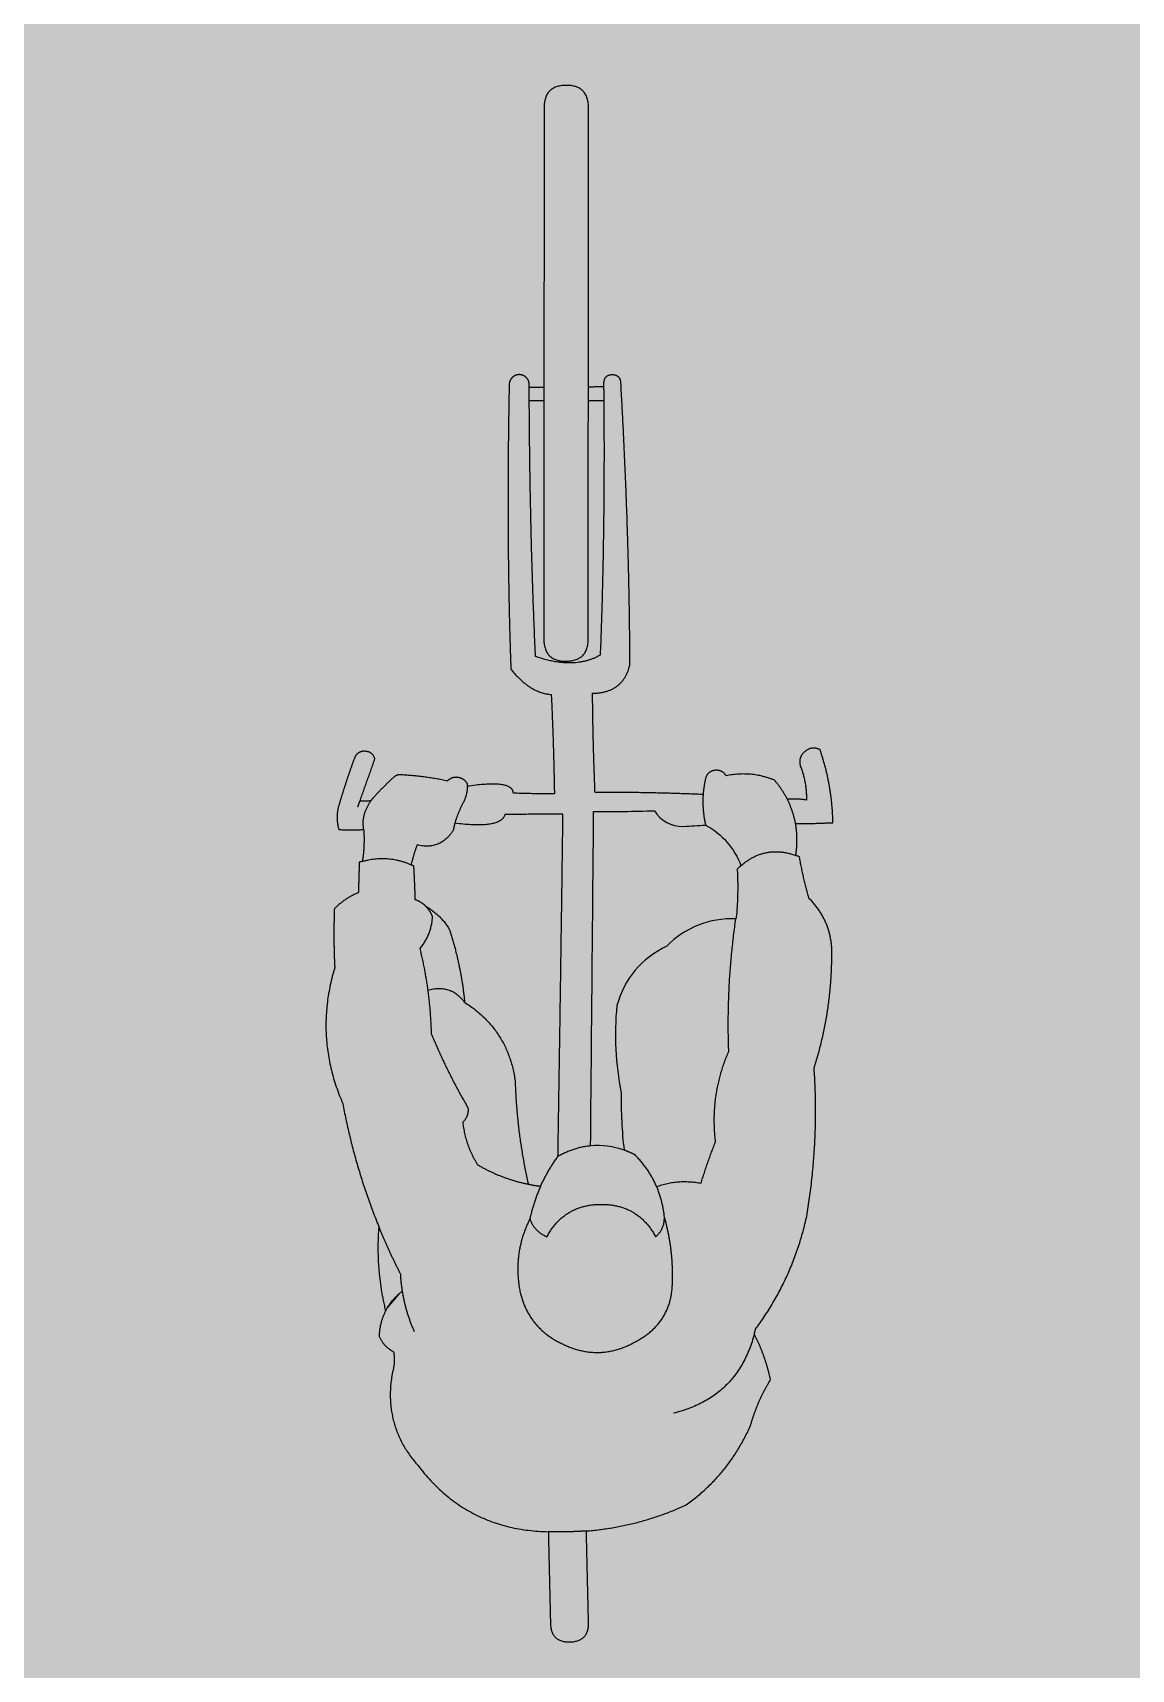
# Model space of a CAD drawing. Header units: metres. Extents: x -21.1 to 22.4, y -24.6 to 9.7.
# Drawn here: x 18.251 to 19.619, y -15.346 to -13.307 of the extents above; entities that cross this region are included whole.
import ezdxf

# ---------------------------------------------------------------- set-up
doc = ezdxf.new("R2010")
doc.units = ezdxf.units.M
doc.layers.add('Imported blocks', color=7, linetype='Continuous', true_color=0xc57dd9)
doc.layers.add('Style example', color=7, linetype='Continuous', true_color=0x469c80)

# ---------------------------------------------------------------- blocks, each defined once
blk = doc.blocks.new('Person on bicycle G')
at = {"layer": 'Imported blocks', "transparency": 33554483}
h = blk.add_hatch(color=256, dxfattribs=at)
edge = h.paths.add_edge_path(flags=0)
edge.add_spline(control_points=[(1.8056, 0.5155), (1.8536, 0.5501), (1.8774, 0.6042)], knot_values=[0, 0, 0, 1, 1, 1], degree=2, periodic=0)
edge.add_spline(control_points=[(1.8774, 0.6042), (1.8851, 0.6315), (1.8999, 0.6557)], knot_values=[0, 0, 0, 1, 1, 1], degree=2, periodic=0)
edge.add_spline(control_points=[(1.8999, 0.6557), (1.894, 0.6824), (1.8817, 0.7068)], knot_values=[0, 0, 0, 1, 1, 1], degree=2, periodic=0)
edge.add_spline(control_points=[(1.8817, 0.7068), (1.8824, 0.7094), (1.883, 0.7121)], knot_values=[0, 0, 0, 1, 1, 1], degree=2, periodic=0)
edge.add_spline(control_points=[(1.883, 0.7121), (1.9253, 0.7693), (1.9404, 0.8388)], knot_values=[0, 0, 0, 1, 1, 1], degree=2, periodic=0)
edge.add_spline(control_points=[(1.9404, 0.8388), (1.9543, 0.9211), (1.9486, 1.0043)], knot_values=[0, 0, 0, 1, 1, 1], degree=2, periodic=0)
edge.add_spline(control_points=[(1.9486, 1.0043), (1.9676, 1.064), (1.9684, 1.1266)], knot_values=[0, 0, 0, 1, 1, 1], degree=2, periodic=0)
edge.add_spline(control_points=[(1.9684, 1.1266), (1.9708, 1.1665), (1.9426, 1.1949)], knot_values=[0, 0, 0, 1, 1, 1], degree=2, periodic=0)
edge.add_spline(control_points=[(1.9426, 1.1949), (1.9364, 1.2176), (1.9322, 1.2408)], knot_values=[0, 0, 0, 1, 1, 1], degree=2, periodic=0)
edge.add_spline(control_points=[(1.9322, 1.2408), (1.9301, 1.2417), (1.928, 1.2425)], knot_values=[0, 0, 0, 1, 1, 1], degree=2, periodic=0)
edge.add_spline(control_points=[(1.928, 1.2425), (1.931, 1.2603), (1.9278, 1.278)], knot_values=[0, 0, 0, 1, 1, 1], degree=2, periodic=0)
edge.add_spline(control_points=[(1.9278, 1.278), (1.9487, 1.2781), (1.9697, 1.2791)], knot_values=[0, 0, 0, 1, 1, 1], degree=2, periodic=0)
edge.add_spline(control_points=[(1.9697, 1.2791), (1.9688, 1.321), (1.9554, 1.3607)], knot_values=[0, 0, 0, 1, 1, 1], degree=2, periodic=0)
edge.add_spline(control_points=[(1.9554, 1.3607), (1.9463, 1.3653), (1.9385, 1.3589)], knot_values=[0, 0, 0, 1, 1, 1], degree=2, periodic=0)
edge.add_spline(control_points=[(1.9385, 1.3589), (1.9306, 1.3526), (1.9331, 1.3428)], knot_values=[0, 0, 0, 1, 1, 1], degree=2, periodic=0)
edge.add_spline(control_points=[(1.9331, 1.3428), (1.9403, 1.3243), (1.94, 1.3044)], knot_values=[0, 0, 0, 1, 1, 1], degree=2, periodic=0)
edge.add_spline(control_points=[(1.94, 1.3044), (1.9294, 1.3062), (1.9187, 1.3052)], knot_values=[0, 0, 0, 1, 1, 1], degree=2, periodic=0)
edge.add_spline(control_points=[(1.9187, 1.3052), (1.9128, 1.3168), (1.9042, 1.3267)], knot_values=[0, 0, 0, 1, 1, 1], degree=2, periodic=0)
edge.add_spline(control_points=[(1.9042, 1.3267), (1.878, 1.3373), (1.8502, 1.3316)], knot_values=[0, 0, 0, 1, 1, 1], degree=2, periodic=0)
edge.add_spline(control_points=[(1.8502, 1.3316), (1.8461, 1.3384), (1.8382, 1.3377)], knot_values=[0, 0, 0, 1, 1, 1], degree=2, periodic=0)
edge.add_spline(control_points=[(1.8382, 1.3377), (1.8302, 1.3371), (1.8274, 1.3296)], knot_values=[0, 0, 0, 1, 1, 1], degree=2, periodic=0)
edge.add_spline(control_points=[(1.8274, 1.3296), (1.8251, 1.3202), (1.8244, 1.3106)], knot_values=[0, 0, 0, 1, 1, 1], degree=2, periodic=0)
edge.add_spline(control_points=[(1.8244, 1.3106), (1.764, 1.3132), (1.7035, 1.313)], knot_values=[0, 0, 0, 1, 1, 1], degree=2, periodic=0)
edge.add_spline(control_points=[(1.7035, 1.313), (1.7012, 1.3684), (1.7007, 1.4239)], knot_values=[0, 0, 0, 1, 1, 1], degree=2, periodic=0)
edge.add_spline(control_points=[(1.7007, 1.4239), (1.7356, 1.4246), (1.7425, 1.4562)], knot_values=[0, 0, 0, 1, 1, 1], degree=2, periodic=0)
edge.add_spline(control_points=[(1.7425, 1.4562), (1.7421, 1.6), (1.7324, 1.771)], knot_values=[0, 0, 0, 1, 1, 1], degree=2, periodic=0)
edge.add_spline(control_points=[(1.7324, 1.771), (1.7321, 1.7805), (1.7225, 1.7803)], knot_values=[0, 0, 0, 1, 1, 1], degree=2, periodic=0)
edge.add_spline(control_points=[(1.7225, 1.7803), (1.713, 1.78), (1.7131, 1.7705)], knot_values=[0, 0, 0, 1, 1, 1], degree=2, periodic=0)
edge.add_spline(control_points=[(1.7131, 1.7705), (1.7131, 1.7687), (1.7131, 1.7669)], knot_values=[0, 0, 0, 1, 1, 1], degree=2, periodic=0)
edge.add_spline(control_points=[(1.7131, 1.7669), (1.7046, 1.7668), (1.696, 1.7667)], knot_values=[0, 0, 0, 1, 1, 1], degree=2, periodic=0)
edge.add_spline(control_points=[(1.696, 1.7667), (1.6961, 1.9233), (1.6962, 2.08)], knot_values=[0, 0, 0, 1, 1, 1], degree=2, periodic=0)
edge.add_spline(control_points=[(1.6962, 2.08), (1.6957, 2.1048), (1.6709, 2.1044)], knot_values=[0, 0, 0, 1, 1, 1], degree=2, periodic=0)
edge.add_spline(control_points=[(1.6709, 2.1044), (1.6461, 2.104), (1.6465, 2.0792)], knot_values=[0, 0, 0, 1, 1, 1], degree=2, periodic=0)
edge.add_spline(control_points=[(1.6465, 2.0792), (1.6464, 1.9227), (1.6463, 1.7663)], knot_values=[0, 0, 0, 1, 1, 1], degree=2, periodic=0)
edge.add_spline(control_points=[(1.6463, 1.7663), (1.6381, 1.7663), (1.6299, 1.7663)], knot_values=[0, 0, 0, 1, 1, 1], degree=2, periodic=0)
edge.add_spline(control_points=[(1.6299, 1.7663), (1.6299, 1.7678), (1.6299, 1.7693)], knot_values=[0, 0, 0, 1, 1, 1], degree=2, periodic=0)
edge.add_spline(control_points=[(1.6299, 1.7693), (1.6299, 1.774), (1.6266, 1.7773)], knot_values=[0, 0, 0, 1, 1, 1], degree=2, periodic=0)
edge.add_spline(control_points=[(1.6266, 1.7773), (1.6233, 1.7806), (1.6186, 1.7806)], knot_values=[0, 0, 0, 1, 1, 1], degree=2, periodic=0)
edge.add_spline(control_points=[(1.6186, 1.7806), (1.6139, 1.7805), (1.6107, 1.7772)], knot_values=[0, 0, 0, 1, 1, 1], degree=2, periodic=0)
edge.add_spline(control_points=[(1.6107, 1.7772), (1.6074, 1.7739), (1.6074, 1.7692)], knot_values=[0, 0, 0, 1, 1, 1], degree=2, periodic=0)
edge.add_spline(control_points=[(1.6074, 1.7692), (1.6041, 1.5952), (1.6093, 1.451)], knot_values=[0, 0, 0, 1, 1, 1], degree=2, periodic=0)
edge.add_spline(control_points=[(1.6093, 1.451), (1.6301, 1.4246), (1.6545, 1.4225)], knot_values=[0, 0, 0, 1, 1, 1], degree=2, periodic=0)
edge.add_spline(control_points=[(1.6545, 1.4225), (1.6571, 1.367), (1.658, 1.3114)], knot_values=[0, 0, 0, 1, 1, 1], degree=2, periodic=0)
edge.add_spline(control_points=[(1.658, 1.3114), (1.6396, 1.3112), (1.6121, 1.3121)], knot_values=[0, 0, 0, 1, 1, 1], degree=2, periodic=0)
edge.add_spline(control_points=[(1.6121, 1.3121), (1.6118, 1.3273), (1.5606, 1.3198)], knot_values=[0, 0, 0, 1, 1, 1], degree=2, periodic=0)
edge.add_spline(control_points=[(1.5606, 1.3198), (1.5607, 1.3212), (1.5606, 1.3226)], knot_values=[0, 0, 0, 1, 1, 1], degree=2, periodic=0)
edge.add_spline(control_points=[(1.5606, 1.3226), (1.5572, 1.3287), (1.5502, 1.3297)], knot_values=[0, 0, 0, 1, 1, 1], degree=2, periodic=0)
edge.add_spline(control_points=[(1.5502, 1.3297), (1.5433, 1.3307), (1.5382, 1.3258)], knot_values=[0, 0, 0, 1, 1, 1], degree=2, periodic=0)
edge.add_spline(control_points=[(1.5382, 1.3258), (1.5136, 1.331), (1.4885, 1.3325)], knot_values=[0, 0, 0, 1, 1, 1], degree=2, periodic=0)
edge.add_spline(control_points=[(1.4885, 1.3325), (1.4822, 1.3339), (1.4776, 1.3294)], knot_values=[0, 0, 0, 1, 1, 1], degree=2, periodic=0)
edge.add_spline(control_points=[(1.4776, 1.3294), (1.4658, 1.3185), (1.455, 1.3067)], knot_values=[0, 0, 0, 1, 1, 1], degree=2, periodic=0)
edge.add_spline(control_points=[(1.455, 1.3067), (1.4538, 1.3052), (1.4527, 1.3036)], knot_values=[0, 0, 0, 1, 1, 1], degree=2, periodic=0)
edge.add_spline(control_points=[(1.4527, 1.3036), (1.4465, 1.3027), (1.4404, 1.3032)], knot_values=[0, 0, 0, 1, 1, 1], degree=2, periodic=0)
edge.add_spline(control_points=[(1.4404, 1.3032), (1.4488, 1.3269), (1.4572, 1.3505)], knot_values=[0, 0, 0, 1, 1, 1], degree=2, periodic=0)
edge.add_spline(control_points=[(1.4572, 1.3505), (1.4546, 1.3588), (1.4459, 1.359)], knot_values=[0, 0, 0, 1, 1, 1], degree=2, periodic=0)
edge.add_spline(control_points=[(1.4459, 1.359), (1.4372, 1.3593), (1.4342, 1.3511)], knot_values=[0, 0, 0, 1, 1, 1], degree=2, periodic=0)
edge.add_spline(control_points=[(1.4342, 1.3511), (1.4242, 1.324), (1.4162, 1.2963)], knot_values=[0, 0, 0, 1, 1, 1], degree=2, periodic=0)
edge.add_spline(control_points=[(1.4162, 1.2963), (1.413, 1.2838), (1.4169, 1.2714)], knot_values=[0, 0, 0, 1, 1, 1], degree=2, periodic=0)
edge.add_spline(control_points=[(1.4169, 1.2714), (1.4308, 1.2707), (1.4446, 1.2714)], knot_values=[0, 0, 0, 1, 1, 1], degree=2, periodic=0)
edge.add_spline(control_points=[(1.4446, 1.2714), (1.4459, 1.2535), (1.4431, 1.2358)], knot_values=[0, 0, 0, 1, 1, 1], degree=2, periodic=0)
edge.add_spline(control_points=[(1.4431, 1.2358), (1.4413, 1.2354), (1.4396, 1.2348)], knot_values=[0, 0, 0, 1, 1, 1], degree=2, periodic=0)
edge.add_spline(control_points=[(1.4396, 1.2348), (1.4393, 1.2177), (1.4386, 1.2006)], knot_values=[0, 0, 0, 1, 1, 1], degree=2, periodic=0)
edge.add_spline(control_points=[(1.4386, 1.2006), (1.4232, 1.1945), (1.4118, 1.1825)], knot_values=[0, 0, 0, 1, 1, 1], degree=2, periodic=0)
edge.add_spline(control_points=[(1.4118, 1.1825), (1.4106, 1.1497), (1.4122, 1.1168)], knot_values=[0, 0, 0, 1, 1, 1], degree=2, periodic=0)
edge.add_spline(control_points=[(1.4122, 1.1168), (1.3888, 1.0392), (1.4212, 0.9648)], knot_values=[0, 0, 0, 1, 1, 1], degree=2, periodic=0)
edge.add_spline(control_points=[(1.4212, 0.9648), (1.4343, 0.8939), (1.4615, 0.8272)], knot_values=[0, 0, 0, 1, 1, 1], degree=2, periodic=0)
edge.add_spline(control_points=[(1.4615, 0.8272), (1.4577, 0.7792), (1.4691, 0.7325)], knot_values=[0, 0, 0, 1, 1, 1], degree=2, periodic=0)
edge.add_spline(control_points=[(1.4691, 0.7325), (1.4622, 0.7191), (1.4619, 0.7041)], knot_values=[0, 0, 0, 1, 1, 1], degree=2, periodic=0)
edge.add_spline(control_points=[(1.4619, 0.7041), (1.467, 0.6926), (1.4781, 0.6869)], knot_values=[0, 0, 0, 1, 1, 1], degree=2, periodic=0)
edge.add_spline(control_points=[(1.4781, 0.6869), (1.4801, 0.6741), (1.4764, 0.6617)], knot_values=[0, 0, 0, 1, 1, 1], degree=2, periodic=0)
edge.add_spline(control_points=[(1.4764, 0.6617), (1.4664, 0.6037), (1.5054, 0.5595)], knot_values=[0, 0, 0, 1, 1, 1], degree=2, periodic=0)
edge.add_spline(control_points=[(1.5054, 0.5595), (1.5603, 0.4871), (1.6512, 0.4855)], knot_values=[0, 0, 0, 1, 1, 1], degree=2, periodic=0)
edge.add_spline(control_points=[(1.6512, 0.4855), (1.6524, 0.4342), (1.6536, 0.3829)], knot_values=[0, 0, 0, 1, 1, 1], degree=2, periodic=0)
edge.add_spline(control_points=[(1.6536, 0.3829), (1.6541, 0.3616), (1.6754, 0.3621)], knot_values=[0, 0, 0, 1, 1, 1], degree=2, periodic=0)
edge.add_spline(control_points=[(1.6754, 0.3621), (1.6967, 0.3626), (1.6962, 0.3839)], knot_values=[0, 0, 0, 1, 1, 1], degree=2, periodic=0)
edge.add_spline(control_points=[(1.6962, 0.3839), (1.695, 0.4351), (1.6938, 0.4863)], knot_values=[0, 0, 0, 1, 1, 1], degree=2, periodic=0)
edge.add_spline(control_points=[(1.6938, 0.4863), (1.7523, 0.491), (1.8056, 0.5155)], knot_values=[0, 0, 0, 1, 1, 1], degree=2, periodic=0)
h = blk.add_hatch(color=256, dxfattribs=at)
edge = h.paths.add_edge_path(flags=0)
edge.add_spline(control_points=[(1.6299, 1.7516), (1.6299, 1.7589), (1.6299, 1.7663)], knot_values=[0, 0, 0, 1, 1, 1], degree=2, periodic=0)
edge.add_line((1.6299, 1.7663), (1.6299, 1.7516))
h = blk.add_hatch(color=256, dxfattribs=at)
edge = h.paths.add_edge_path(flags=0)
edge.add_spline(control_points=[(1.6463, 1.7663), (1.6463, 1.759), (1.6463, 1.7517)], knot_values=[0, 0, 0, 1, 1, 1], degree=2, periodic=0)
edge.add_line((1.6463, 1.7517), (1.6463, 1.7663))
h = blk.add_hatch(color=256, dxfattribs=at)
edge = h.paths.add_edge_path(flags=0)
edge.add_spline(control_points=[(1.696, 1.7515), (1.696, 1.7591), (1.696, 1.7667)], knot_values=[0, 0, 0, 1, 1, 1], degree=2, periodic=0)
edge.add_line((1.696, 1.7667), (1.696, 1.7515))
h = blk.add_hatch(color=256, dxfattribs=at)
edge = h.paths.add_edge_path(flags=0)
edge.add_spline(control_points=[(1.7131, 1.7669), (1.7132, 1.7592), (1.7133, 1.7517)], knot_values=[0, 0, 0, 1, 1, 1], degree=2, periodic=0)
edge.add_line((1.7133, 1.7517), (1.7131, 1.7669))
h = blk.add_hatch(color=256, dxfattribs=at)
edge = h.paths.add_edge_path(flags=0)
edge.add_spline(control_points=[(1.7133, 1.7517), (1.7145, 1.5965), (1.7092, 1.4666)], knot_values=[0, 0, 0, 1, 1, 1], degree=2, periodic=0)
edge.add_spline(control_points=[(1.7092, 1.4666), (1.6798, 1.4499), (1.6369, 1.4652)], knot_values=[0, 0, 0, 1, 1, 1], degree=2, periodic=0)
edge.add_spline(control_points=[(1.6369, 1.4652), (1.6308, 1.5952), (1.6299, 1.7516)], knot_values=[0, 0, 0, 1, 1, 1], degree=2, periodic=0)
edge.add_spline(control_points=[(1.6299, 1.7516), (1.6381, 1.7517), (1.6463, 1.7517)], knot_values=[0, 0, 0, 1, 1, 1], degree=2, periodic=0)
edge.add_spline(control_points=[(1.6463, 1.7517), (1.6463, 1.618), (1.6462, 1.4843)], knot_values=[0, 0, 0, 1, 1, 1], degree=2, periodic=0)
edge.add_spline(control_points=[(1.6462, 1.4843), (1.6466, 1.4595), (1.6714, 1.4599)], knot_values=[0, 0, 0, 1, 1, 1], degree=2, periodic=0)
edge.add_spline(control_points=[(1.6714, 1.4599), (1.6962, 1.4603), (1.6958, 1.4851)], knot_values=[0, 0, 0, 1, 1, 1], degree=2, periodic=0)
edge.add_spline(control_points=[(1.6958, 1.4851), (1.6959, 1.6183), (1.696, 1.7515)], knot_values=[0, 0, 0, 1, 1, 1], degree=2, periodic=0)
edge.add_spline(control_points=[(1.696, 1.7515), (1.7046, 1.7516), (1.7133, 1.7517)], knot_values=[0, 0, 0, 1, 1, 1], degree=2, periodic=0)
h = blk.add_hatch(color=256, dxfattribs=at)
edge = h.paths.add_edge_path(flags=0)
edge.add_spline(control_points=[(1.5606, 1.3198), (1.5603, 1.3105), (1.5564, 1.3022)], knot_values=[0, 0, 0, 1, 1, 1], degree=2, periodic=0)
edge.add_spline(control_points=[(1.5564, 1.3022), (1.5501, 1.2909), (1.5466, 1.2785)], knot_values=[0, 0, 0, 1, 1, 1], degree=2, periodic=0)
edge.add_line((1.5466, 1.2785), (1.5606, 1.3198))
h = blk.add_hatch(color=256, dxfattribs=at)
edge = h.paths.add_edge_path(flags=0)
edge.add_spline(control_points=[(1.4381, 1.2968), (1.4392, 1.3), (1.4404, 1.3032)], knot_values=[0, 0, 0, 1, 1, 1], degree=2, periodic=0)
edge.add_line((1.4404, 1.3032), (1.4381, 1.2968))
h = blk.add_hatch(color=256, dxfattribs=at)
edge = h.paths.add_edge_path(flags=0)
edge.add_spline(control_points=[(1.4446, 1.2714), (1.4443, 1.2748), (1.4439, 1.2783)], knot_values=[0, 0, 0, 1, 1, 1], degree=2, periodic=0)
edge.add_spline(control_points=[(1.4439, 1.2783), (1.4446, 1.2922), (1.4527, 1.3036)], knot_values=[0, 0, 0, 1, 1, 1], degree=2, periodic=0)
edge.add_line((1.4527, 1.3036), (1.4446, 1.2714))
h = blk.add_hatch(color=256, dxfattribs=at)
edge = h.paths.add_edge_path(flags=0)
edge.add_spline(control_points=[(1.8244, 1.3106), (1.8232, 1.2933), (1.8272, 1.2765)], knot_values=[0, 0, 0, 1, 1, 1], degree=2, periodic=0)
edge.add_line((1.8272, 1.2765), (1.8244, 1.3106))
h = blk.add_hatch(color=256, dxfattribs=at)
edge = h.paths.add_edge_path(flags=0)
edge.add_spline(control_points=[(1.9278, 1.278), (1.9251, 1.2922), (1.9187, 1.3052)], knot_values=[0, 0, 0, 1, 1, 1], degree=2, periodic=0)
edge.add_line((1.9187, 1.3052), (1.9278, 1.278))
h = blk.add_hatch(color=256, dxfattribs=at)
edge = h.paths.add_edge_path(flags=0)
edge.add_spline(control_points=[(1.662, 0.9055), (1.6651, 1.097), (1.6676, 1.2886)], knot_values=[0, 0, 0, 1, 1, 1], degree=2, periodic=0)
edge.add_spline(control_points=[(1.6676, 1.2886), (1.6351, 1.2885), (1.6026, 1.2883)], knot_values=[0, 0, 0, 1, 1, 1], degree=2, periodic=0)
edge.add_spline(control_points=[(1.6026, 1.2883), (1.5983, 1.2718), (1.5466, 1.2785)], knot_values=[0, 0, 0, 1, 1, 1], degree=2, periodic=0)
edge.add_spline(control_points=[(1.5466, 1.2785), (1.5456, 1.2746), (1.5448, 1.2706)], knot_values=[0, 0, 0, 1, 1, 1], degree=2, periodic=0)
edge.add_spline(control_points=[(1.5448, 1.2706), (1.5305, 1.2478), (1.5044, 1.2543)], knot_values=[0, 0, 0, 1, 1, 1], degree=2, periodic=0)
edge.add_spline(control_points=[(1.5044, 1.2543), (1.5006, 1.2442), (1.4977, 1.2321)], knot_values=[0, 0, 0, 1, 1, 1], degree=2, periodic=0)
edge.add_spline(control_points=[(1.4977, 1.2321), (1.4991, 1.2315), (1.5004, 1.2309)], knot_values=[0, 0, 0, 1, 1, 1], degree=2, periodic=0)
edge.add_spline(control_points=[(1.5004, 1.2309), (1.5014, 1.2121), (1.502, 1.1932)], knot_values=[0, 0, 0, 1, 1, 1], degree=2, periodic=0)
edge.add_spline(control_points=[(1.502, 1.1932), (1.5087, 1.1909), (1.5138, 1.1858)], knot_values=[0, 0, 0, 1, 1, 1], degree=2, periodic=0)
edge.add_spline(control_points=[(1.5138, 1.1858), (1.5307, 1.1762), (1.5407, 1.1594)], knot_values=[0, 0, 0, 1, 1, 1], degree=2, periodic=0)
edge.add_spline(control_points=[(1.5407, 1.1594), (1.5535, 1.1196), (1.5576, 1.078)], knot_values=[0, 0, 0, 1, 1, 1], degree=2, periodic=0)
edge.add_spline(control_points=[(1.5576, 1.078), (1.6061, 1.0471), (1.6141, 0.9902)], knot_values=[0, 0, 0, 1, 1, 1], degree=2, periodic=0)
edge.add_spline(control_points=[(1.6141, 0.9902), (1.6158, 0.9316), (1.6288, 0.8745)], knot_values=[0, 0, 0, 1, 1, 1], degree=2, periodic=0)
edge.add_spline(control_points=[(1.6288, 0.8745), (1.6357, 0.873), (1.6426, 0.8722)], knot_values=[0, 0, 0, 1, 1, 1], degree=2, periodic=0)
edge.add_spline(control_points=[(1.6426, 0.8722), (1.6506, 0.8898), (1.662, 0.9055)], knot_values=[0, 0, 0, 1, 1, 1], degree=2, periodic=0)
h = blk.add_hatch(color=256, dxfattribs=at)
edge = h.paths.add_edge_path(flags=0)
edge.add_spline(control_points=[(1.6985, 0.9173), (1.6996, 1.0421), (1.7008, 1.1669), (1.7019, 1.2917)], knot_values=[0, 0, 0, 0, 1, 1, 1, 1], degree=3, periodic=0)
edge.add_spline(control_points=[(1.7019, 1.2917), (1.7246, 1.2915), (1.7472, 1.2917), (1.7699, 1.2925)], knot_values=[0, 0, 0, 0, 1, 1, 1, 1], degree=3, periodic=0)
edge.add_spline(control_points=[(1.7699, 1.2925), (1.777, 1.2811), (1.7888, 1.2747), (1.8022, 1.2749)], knot_values=[0, 0, 0, 0, 1, 1, 1, 1], degree=3, periodic=0)
edge.add_spline(control_points=[(1.8022, 1.2749), (1.8105, 1.2754), (1.8189, 1.2759), (1.8272, 1.2765)], knot_values=[0, 0, 0, 0, 1, 1, 1, 1], degree=3, periodic=0)
edge.add_spline(control_points=[(1.8272, 1.2765), (1.8456, 1.2664), (1.8594, 1.2506), (1.8668, 1.231)], knot_values=[0, 0, 0, 0, 1, 1, 1, 1], degree=3, periodic=0)
edge.add_spline(control_points=[(1.8668, 1.231), (1.8654, 1.2298), (1.864, 1.2285), (1.8627, 1.2272)], knot_values=[0, 0, 0, 0, 1, 1, 1, 1], degree=3, periodic=0)
edge.add_spline(control_points=[(1.8627, 1.2272), (1.8634, 1.2117), (1.8633, 1.1961), (1.8623, 1.1807)], knot_values=[0, 0, 0, 0, 1, 1, 1, 1], degree=3, periodic=0)
edge.add_spline(control_points=[(1.8623, 1.1807), (1.8619, 1.1776), (1.8614, 1.1745), (1.861, 1.1714)], knot_values=[0, 0, 0, 0, 1, 1, 1, 1], degree=3, periodic=0)
edge.add_spline(control_points=[(1.861, 1.1714), (1.8316, 1.1727), (1.8043, 1.1619), (1.7838, 1.1407)], knot_values=[0, 0, 0, 0, 1, 1, 1, 1], degree=3, periodic=0)
edge.add_spline(control_points=[(1.7838, 1.1407), (1.7558, 1.1278), (1.7359, 1.1042), (1.728, 1.0743)], knot_values=[0, 0, 0, 0, 1, 1, 1, 1], degree=3, periodic=0)
edge.add_spline(control_points=[(1.728, 1.0743), (1.7245, 1.0417), (1.7262, 1.0089), (1.7329, 0.9768)], knot_values=[0, 0, 0, 0, 1, 1, 1, 1], degree=3, periodic=0)
edge.add_spline(control_points=[(1.7329, 0.9768), (1.7324, 0.9553), (1.7334, 0.9339), (1.736, 0.9126)], knot_values=[0, 0, 0, 0, 1, 1, 1, 1], degree=3, periodic=0)
edge.add_spline(control_points=[(1.736, 0.9126), (1.7239, 0.9169), (1.7112, 0.9185), (1.6985, 0.9173)], knot_values=[0, 0, 0, 0, 1, 1, 1, 1], degree=3, periodic=0)
h = blk.add_hatch(color=256, dxfattribs=at)
edge = h.paths.add_edge_path(flags=0)
edge.add_spline(control_points=[(1.8668, 1.231), (1.894, 1.2547), (1.928, 1.2425)], knot_values=[0, 0, 0, 1, 1, 1], degree=2, periodic=0)
edge.add_line((1.928, 1.2425), (1.8668, 1.231))
h = blk.add_hatch(color=256, dxfattribs=at)
edge = h.paths.add_edge_path(flags=0)
edge.add_spline(control_points=[(1.4431, 1.2358), (1.471, 1.2438), (1.4977, 1.2321)], knot_values=[0, 0, 0, 1, 1, 1], degree=2, periodic=0)
edge.add_line((1.4977, 1.2321), (1.4431, 1.2358))
h = blk.add_hatch(color=256, dxfattribs=at)
edge = h.paths.add_edge_path(flags=0)
edge.add_spline(control_points=[(1.5138, 1.1858), (1.5188, 1.1808), (1.5213, 1.1742)], knot_values=[0, 0, 0, 1, 1, 1], degree=2, periodic=0)
edge.add_spline(control_points=[(1.5213, 1.1742), (1.5204, 1.1539), (1.5073, 1.1383)], knot_values=[0, 0, 0, 1, 1, 1], degree=2, periodic=0)
edge.add_spline(control_points=[(1.5073, 1.1383), (1.5132, 1.115), (1.5163, 1.0911)], knot_values=[0, 0, 0, 1, 1, 1], degree=2, periodic=0)
edge.add_line((1.5163, 1.0911), (1.5138, 1.1858))
h = blk.add_hatch(color=256, dxfattribs=at)
edge = h.paths.add_edge_path(flags=0)
edge.add_spline(control_points=[(1.7722, 0.8717), (1.7966, 0.8806), (1.8221, 0.8755)], knot_values=[0, 0, 0, 1, 1, 1], degree=2, periodic=0)
edge.add_spline(control_points=[(1.8221, 0.8755), (1.8292, 0.8991), (1.8384, 0.922)], knot_values=[0, 0, 0, 1, 1, 1], degree=2, periodic=0)
edge.add_spline(control_points=[(1.8384, 0.922), (1.832, 0.9745), (1.8531, 1.023)], knot_values=[0, 0, 0, 1, 1, 1], degree=2, periodic=0)
edge.add_spline(control_points=[(1.8531, 1.023), (1.8504, 1.0975), (1.861, 1.1714)], knot_values=[0, 0, 0, 1, 1, 1], degree=2, periodic=0)
edge.add_line((1.861, 1.1714), (1.7722, 0.8717))
h = blk.add_hatch(color=256, dxfattribs=at)
edge = h.paths.add_edge_path(flags=0)
edge.add_spline(control_points=[(1.5576, 1.078), (1.5415, 1.0988), (1.5163, 1.0911)], knot_values=[0, 0, 0, 1, 1, 1], degree=2, periodic=0)
edge.add_line((1.5163, 1.0911), (1.5576, 1.078))
h = blk.add_hatch(color=256, dxfattribs=at)
edge = h.paths.add_edge_path(flags=0)
edge.add_spline(control_points=[(1.5163, 1.0911), (1.5195, 1.0673), (1.5201, 1.0433)], knot_values=[0, 0, 0, 1, 1, 1], degree=2, periodic=0)
edge.add_spline(control_points=[(1.5201, 1.0433), (1.5378, 1.0001), (1.5613, 0.9599)], knot_values=[0, 0, 0, 1, 1, 1], degree=2, periodic=0)
edge.add_spline(control_points=[(1.5613, 0.9599), (1.5623, 0.9504), (1.5555, 0.9438)], knot_values=[0, 0, 0, 1, 1, 1], degree=2, periodic=0)
edge.add_spline(control_points=[(1.5555, 0.9438), (1.5582, 0.918), (1.5721, 0.8962)], knot_values=[0, 0, 0, 1, 1, 1], degree=2, periodic=0)
edge.add_spline(control_points=[(1.5721, 0.8962), (1.5986, 0.8806), (1.6288, 0.8745)], knot_values=[0, 0, 0, 1, 1, 1], degree=2, periodic=0)
edge.add_line((1.6288, 0.8745), (1.5163, 1.0911))
h = blk.add_hatch(color=256, dxfattribs=at)
edge = h.paths.add_edge_path(flags=0)
edge.add_spline(control_points=[(1.6985, 0.9173), (1.679, 0.9154), (1.662, 0.9055)], knot_values=[0, 0, 0, 1, 1, 1], degree=2, periodic=0)
edge.add_line((1.662, 0.9055), (1.6985, 0.9173))
h = blk.add_hatch(color=256, dxfattribs=at)
edge = h.paths.add_edge_path(flags=0)
edge.add_spline(control_points=[(1.6426, 0.8722), (1.6347, 0.8545), (1.6305, 0.8356)], knot_values=[0, 0, 0, 1, 1, 1], degree=2, periodic=0)
edge.add_spline(control_points=[(1.6305, 0.8356), (1.6357, 0.8214), (1.6496, 0.8157)], knot_values=[0, 0, 0, 1, 1, 1], degree=2, periodic=0)
edge.add_spline(control_points=[(1.6496, 0.8157), (1.6693, 0.8519), (1.7105, 0.8519)], knot_values=[0, 0, 0, 1, 1, 1], degree=2, periodic=0)
edge.add_spline(control_points=[(1.7105, 0.8519), (1.7517, 0.8519), (1.7713, 0.8156)], knot_values=[0, 0, 0, 1, 1, 1], degree=2, periodic=0)
edge.add_spline(control_points=[(1.7713, 0.8156), (1.7814, 0.8244), (1.7811, 0.8377)], knot_values=[0, 0, 0, 1, 1, 1], degree=2, periodic=0)
edge.add_spline(control_points=[(1.7811, 0.8377), (1.7769, 0.8782), (1.7483, 0.9072)], knot_values=[0, 0, 0, 1, 1, 1], degree=2, periodic=0)
edge.add_spline(control_points=[(1.7483, 0.9072), (1.7423, 0.9104), (1.736, 0.9126)], knot_values=[0, 0, 0, 1, 1, 1], degree=2, periodic=0)
edge.add_line((1.736, 0.9126), (1.6426, 0.8722))
h = blk.add_hatch(color=256, dxfattribs=at)
edge = h.paths.add_edge_path(flags=0)
edge.add_spline(control_points=[(1.5015, 0.7092), (1.4878, 0.74), (1.486, 0.7737)], knot_values=[0, 0, 0, 1, 1, 1], degree=2, periodic=0)
edge.add_spline(control_points=[(1.486, 0.7737), (1.4726, 0.8), (1.4615, 0.8272)], knot_values=[0, 0, 0, 1, 1, 1], degree=2, periodic=0)
edge.add_line((1.4615, 0.8272), (1.5015, 0.7092))
h = blk.add_hatch(color=256, dxfattribs=at)
edge = h.paths.add_edge_path(flags=0)
edge.add_spline(control_points=[(1.6305, 0.8356), (1.6107, 0.7956), (1.62, 0.7519)], knot_values=[0, 0, 0, 1, 1, 1], degree=2, periodic=0)
edge.add_spline(control_points=[(1.62, 0.7519), (1.6303, 0.7127), (1.6671, 0.6956)], knot_values=[0, 0, 0, 1, 1, 1], degree=2, periodic=0)
edge.add_spline(control_points=[(1.6671, 0.6956), (1.7094, 0.6751), (1.75, 0.6989)], knot_values=[0, 0, 0, 1, 1, 1], degree=2, periodic=0)
edge.add_spline(control_points=[(1.75, 0.6989), (1.7903, 0.7204), (1.7901, 0.7662)], knot_values=[0, 0, 0, 1, 1, 1], degree=2, periodic=0)
edge.add_spline(control_points=[(1.7901, 0.7662), (1.7912, 0.8026), (1.7811, 0.8377)], knot_values=[0, 0, 0, 1, 1, 1], degree=2, periodic=0)
edge.add_line((1.7811, 0.8377), (1.6305, 0.8356))
h = blk.add_hatch(color=256, dxfattribs=at)
edge = h.paths.add_edge_path(flags=0)
edge.add_spline(control_points=[(1.4691, 0.7325), (1.4759, 0.7459), (1.488, 0.7549)], knot_values=[0, 0, 0, 1, 1, 1], degree=2, periodic=0)
edge.add_line((1.488, 0.7549), (1.4691, 0.7325))
h = blk.add_hatch(color=256, dxfattribs=at)
edge = h.paths.add_edge_path(flags=0)
edge.add_spline(control_points=[(1.8817, 0.7068), (1.8628, 0.6356), (1.7913, 0.6181)], knot_values=[0, 0, 0, 1, 1, 1], degree=2, periodic=0)
edge.add_line((1.7913, 0.6181), (1.8817, 0.7068))
h = blk.add_hatch(color=256, dxfattribs=at)
edge = h.paths.add_edge_path(flags=0)
edge.add_spline(control_points=[(1.6938, 0.4863), (1.6758, 0.4849), (1.6578, 0.4855)], knot_values=[0, 0, 0, 1, 1, 1], degree=2, periodic=0)
edge.add_spline(control_points=[(1.6578, 0.4855), (1.6545, 0.4854), (1.6512, 0.4855)], knot_values=[0, 0, 0, 1, 1, 1], degree=2, periodic=0)
edge.add_line((1.6512, 0.4855), (1.6938, 0.4863))
at = {"layer": 'Imported blocks'}
for points, degree in [([(1.6709, 2.1044), (1.6461, 2.104), (1.6465, 2.0792)], 2), ([(1.6962, 2.08), (1.6957, 2.1048), (1.6709, 2.1044)], 2), ([(1.6465, 2.0792), (1.6464, 1.9227), (1.6463, 1.7663)], 2), ([(1.696, 1.7667), (1.6961, 1.9233), (1.6962, 2.08)], 2), ([(1.6107, 1.7772), (1.6074, 1.7739), (1.6074, 1.7692)], 2), ([(1.6186, 1.7806), (1.6139, 1.7805), (1.6107, 1.7772)], 2), ([(1.6266, 1.7773), (1.6233, 1.7806), (1.6186, 1.7806)], 2), ([(1.6299, 1.7693), (1.6299, 1.774), (1.6266, 1.7773)], 2), ([(1.7225, 1.7803), (1.713, 1.78), (1.7131, 1.7705)], 2), ([(1.7324, 1.771), (1.7321, 1.7805), (1.7225, 1.7803)], 2), ([(1.6074, 1.7692), (1.6041, 1.5952), (1.6093, 1.451)], 2), ([(1.6299, 1.7663), (1.6299, 1.7678), (1.6299, 1.7693)], 2), ([(1.6299, 1.7516), (1.6299, 1.7589), (1.6299, 1.7663)], 2), ([(1.6463, 1.7663), (1.6381, 1.7663), (1.6299, 1.7663)], 2), ([(1.6463, 1.7663), (1.6463, 1.759), (1.6463, 1.7517)], 2), ([(1.7131, 1.7669), (1.7046, 1.7668), (1.696, 1.7667)], 2), ([(1.696, 1.7515), (1.696, 1.7591), (1.696, 1.7667)], 2), ([(1.7131, 1.7705), (1.7131, 1.7687), (1.7131, 1.7669)], 2), ([(1.7131, 1.7669), (1.7132, 1.7592), (1.7133, 1.7517)], 2), ([(1.7425, 1.4562), (1.7421, 1.6), (1.7324, 1.771)], 2), ([(1.6299, 1.7516), (1.6381, 1.7517), (1.6463, 1.7517)], 2), ([(1.6369, 1.4652), (1.6308, 1.5952), (1.6299, 1.7516)], 2), ([(1.6463, 1.7517), (1.6463, 1.618), (1.6462, 1.4843)], 2), ([(1.6958, 1.4851), (1.6959, 1.6183), (1.696, 1.7515)], 2), ([(1.696, 1.7515), (1.7046, 1.7516), (1.7133, 1.7517)], 2), ([(1.7133, 1.7517), (1.7145, 1.5965), (1.7092, 1.4666)], 2), ([(1.6462, 1.4843), (1.6466, 1.4595), (1.6714, 1.4599)], 2), ([(1.6714, 1.4599), (1.6962, 1.4603), (1.6958, 1.4851)], 2), ([(1.7092, 1.4666), (1.6798, 1.4499), (1.6369, 1.4652)], 2), ([(1.6093, 1.451), (1.6301, 1.4246), (1.6545, 1.4225)], 2), ([(1.7007, 1.4239), (1.7356, 1.4246), (1.7425, 1.4562)], 2), ([(1.6545, 1.4225), (1.6571, 1.367), (1.658, 1.3114)], 2), ([(1.7035, 1.313), (1.7012, 1.3684), (1.7007, 1.4239)], 2), ([(1.4459, 1.359), (1.4372, 1.3593), (1.4342, 1.3511)], 2), ([(1.4572, 1.3505), (1.4546, 1.3588), (1.4459, 1.359)], 2), ([(1.9385, 1.3589), (1.9306, 1.3526), (1.9331, 1.3428)], 2), ([(1.9554, 1.3607), (1.9463, 1.3653), (1.9385, 1.3589)], 2), ([(1.9697, 1.2791), (1.9688, 1.321), (1.9554, 1.3607)], 2), ([(1.4342, 1.3511), (1.4242, 1.324), (1.4162, 1.2963)], 2), ([(1.4404, 1.3032), (1.4488, 1.3269), (1.4572, 1.3505)], 2), ([(1.8382, 1.3377), (1.8302, 1.3371), (1.8274, 1.3296)], 2), ([(1.8502, 1.3316), (1.8461, 1.3384), (1.8382, 1.3377)], 2), ([(1.9331, 1.3428), (1.9403, 1.3243), (1.94, 1.3044)], 2), ([(1.4776, 1.3294), (1.4658, 1.3185), (1.455, 1.3067)], 2), ([(1.4885, 1.3325), (1.4822, 1.3339), (1.4776, 1.3294)], 2), ([(1.5382, 1.3258), (1.5136, 1.331), (1.4885, 1.3325)], 2), ([(1.5502, 1.3297), (1.5433, 1.3307), (1.5382, 1.3258)], 2), ([(1.5606, 1.3226), (1.5572, 1.3287), (1.5502, 1.3297)], 2), ([(1.5606, 1.3198), (1.5603, 1.3105), (1.5564, 1.3022)], 2), ([(1.5606, 1.3198), (1.5607, 1.3212), (1.5606, 1.3226)], 2), ([(1.6121, 1.3121), (1.6118, 1.3273), (1.5606, 1.3198)], 2), ([(1.8274, 1.3296), (1.8251, 1.3202), (1.8244, 1.3106)], 2), ([(1.9042, 1.3267), (1.878, 1.3373), (1.8502, 1.3316)], 2), ([(1.9187, 1.3052), (1.9128, 1.3168), (1.9042, 1.3267)], 2), ([(1.4381, 1.2968), (1.4392, 1.3), (1.4404, 1.3032)], 2), ([(1.4527, 1.3036), (1.4465, 1.3027), (1.4404, 1.3032)], 2), ([(1.4439, 1.2783), (1.4446, 1.2922), (1.4527, 1.3036)], 2), ([(1.455, 1.3067), (1.4538, 1.3052), (1.4527, 1.3036)], 2), ([(1.5564, 1.3022), (1.5501, 1.2909), (1.5466, 1.2785)], 2), ([(1.658, 1.3114), (1.6396, 1.3112), (1.6121, 1.3121)], 2), ([(1.8244, 1.3106), (1.764, 1.3132), (1.7035, 1.313)], 2), ([(1.8244, 1.3106), (1.8232, 1.2933), (1.8272, 1.2765)], 2), ([(1.94, 1.3044), (1.9294, 1.3062), (1.9187, 1.3052)], 2), ([(1.9278, 1.278), (1.9251, 1.2922), (1.9187, 1.3052)], 2), ([(1.4162, 1.2963), (1.413, 1.2838), (1.4169, 1.2714)], 2), ([(1.6026, 1.2883), (1.5983, 1.2718), (1.5466, 1.2785)], 2), ([(1.6676, 1.2886), (1.6351, 1.2885), (1.6026, 1.2883)], 2), ([(1.662, 0.9055), (1.6651, 1.097), (1.6676, 1.2886)], 2), ([(1.6985, 0.9173), (1.6996, 1.0421), (1.7008, 1.1669), (1.7019, 1.2917)], 3), ([(1.7019, 1.2917), (1.7246, 1.2915), (1.7472, 1.2917), (1.7699, 1.2925)], 3), ([(1.7699, 1.2925), (1.777, 1.2811), (1.7888, 1.2747), (1.8022, 1.2749)], 3), ([(1.4169, 1.2714), (1.4308, 1.2707), (1.4446, 1.2714)], 2), ([(1.4446, 1.2714), (1.4459, 1.2535), (1.4431, 1.2358)], 2), ([(1.4446, 1.2714), (1.4443, 1.2748), (1.4439, 1.2783)], 2), ([(1.5448, 1.2706), (1.5305, 1.2478), (1.5044, 1.2543)], 2), ([(1.5466, 1.2785), (1.5456, 1.2746), (1.5448, 1.2706)], 2), ([(1.8022, 1.2749), (1.8105, 1.2754), (1.8189, 1.2759), (1.8272, 1.2765)], 3), ([(1.8272, 1.2765), (1.8456, 1.2664), (1.8594, 1.2506), (1.8668, 1.231)], 3), ([(1.9278, 1.278), (1.9487, 1.2781), (1.9697, 1.2791)], 2), ([(1.928, 1.2425), (1.931, 1.2603), (1.9278, 1.278)], 2), ([(1.5044, 1.2543), (1.5006, 1.2442), (1.4977, 1.2321)], 2), ([(1.8668, 1.231), (1.894, 1.2547), (1.928, 1.2425)], 2), ([(1.4396, 1.2348), (1.4393, 1.2177), (1.4386, 1.2006)], 2), ([(1.4431, 1.2358), (1.4413, 1.2354), (1.4396, 1.2348)], 2), ([(1.4431, 1.2358), (1.471, 1.2438), (1.4977, 1.2321)], 2), ([(1.4977, 1.2321), (1.4991, 1.2315), (1.5004, 1.2309)], 2), ([(1.5004, 1.2309), (1.5014, 1.2121), (1.502, 1.1932)], 2), ([(1.8668, 1.231), (1.8654, 1.2298), (1.864, 1.2285), (1.8627, 1.2272)], 3), ([(1.9322, 1.2408), (1.9301, 1.2417), (1.928, 1.2425)], 2), ([(1.9426, 1.1949), (1.9364, 1.2176), (1.9322, 1.2408)], 2), ([(1.8627, 1.2272), (1.8634, 1.2117), (1.8633, 1.1961), (1.8623, 1.1807)], 3), ([(1.4386, 1.2006), (1.4232, 1.1945), (1.4118, 1.1825)], 2), ([(1.502, 1.1932), (1.5087, 1.1909), (1.5138, 1.1858)], 2), ([(1.9684, 1.1266), (1.9708, 1.1665), (1.9426, 1.1949)], 2), ([(1.4118, 1.1825), (1.4106, 1.1497), (1.4122, 1.1168)], 2), ([(1.5213, 1.1742), (1.5204, 1.1539), (1.5073, 1.1383)], 2), ([(1.5138, 1.1858), (1.5188, 1.1808), (1.5213, 1.1742)], 2), ([(1.5138, 1.1858), (1.5307, 1.1762), (1.5407, 1.1594)], 2), ([(1.861, 1.1714), (1.8316, 1.1727), (1.8043, 1.1619), (1.7838, 1.1407)], 3), ([(1.8623, 1.1807), (1.8619, 1.1776), (1.8614, 1.1745), (1.861, 1.1714)], 3), ([(1.5407, 1.1594), (1.5535, 1.1196), (1.5576, 1.078)], 2), ([(1.8531, 1.023), (1.8504, 1.0975), (1.861, 1.1714)], 2), ([(1.5073, 1.1383), (1.5132, 1.115), (1.5163, 1.0911)], 2), ([(1.7838, 1.1407), (1.7558, 1.1278), (1.7359, 1.1042), (1.728, 1.0743)], 3), ([(1.9486, 1.0043), (1.9676, 1.064), (1.9684, 1.1266)], 2), ([(1.4122, 1.1168), (1.3888, 1.0392), (1.4212, 0.9648)], 2), ([(1.5576, 1.078), (1.5415, 1.0988), (1.5163, 1.0911)], 2), ([(1.5163, 1.0911), (1.5195, 1.0673), (1.5201, 1.0433)], 2), ([(1.5576, 1.078), (1.6061, 1.0471), (1.6141, 0.9902)], 2), ([(1.728, 1.0743), (1.7245, 1.0417), (1.7262, 1.0089), (1.7329, 0.9768)], 3), ([(1.5201, 1.0433), (1.5378, 1.0001), (1.5613, 0.9599)], 2), ([(1.8384, 0.922), (1.832, 0.9745), (1.8531, 1.023)], 2), ([(1.6141, 0.9902), (1.6158, 0.9316), (1.6288, 0.8745)], 2), ([(1.9404, 0.8388), (1.9543, 0.9211), (1.9486, 1.0043)], 2), ([(1.7329, 0.9768), (1.7324, 0.9553), (1.7334, 0.9339), (1.736, 0.9126)], 3), ([(1.4212, 0.9648), (1.4343, 0.8939), (1.4615, 0.8272)], 2), ([(1.5613, 0.9599), (1.5623, 0.9504), (1.5555, 0.9438)], 2), ([(1.5555, 0.9438), (1.5582, 0.918), (1.5721, 0.8962)], 2), ([(1.6985, 0.9173), (1.679, 0.9154), (1.662, 0.9055)], 2), ([(1.736, 0.9126), (1.7239, 0.9169), (1.7112, 0.9185), (1.6985, 0.9173)], 3), ([(1.8221, 0.8755), (1.8292, 0.8991), (1.8384, 0.922)], 2), ([(1.6426, 0.8722), (1.6506, 0.8898), (1.662, 0.9055)], 2), ([(1.7483, 0.9072), (1.7423, 0.9104), (1.736, 0.9126)], 2), ([(1.7811, 0.8377), (1.7769, 0.8782), (1.7483, 0.9072)], 2), ([(1.5721, 0.8962), (1.5986, 0.8806), (1.6288, 0.8745)], 2), ([(1.6288, 0.8745), (1.6357, 0.873), (1.6426, 0.8722)], 2), ([(1.6426, 0.8722), (1.6347, 0.8545), (1.6305, 0.8356)], 2), ([(1.7722, 0.8717), (1.7966, 0.8806), (1.8221, 0.8755)], 2), ([(1.6496, 0.8157), (1.6693, 0.8519), (1.7105, 0.8519)], 2), ([(1.7105, 0.8519), (1.7517, 0.8519), (1.7713, 0.8156)], 2), ([(1.4615, 0.8272), (1.4577, 0.7792), (1.4691, 0.7325)], 2), ([(1.486, 0.7737), (1.4726, 0.8), (1.4615, 0.8272)], 2), ([(1.6305, 0.8356), (1.6107, 0.7956), (1.62, 0.7519)], 2), ([(1.6305, 0.8356), (1.6357, 0.8214), (1.6496, 0.8157)], 2), ([(1.7713, 0.8156), (1.7814, 0.8244), (1.7811, 0.8377)], 2), ([(1.7901, 0.7662), (1.7912, 0.8026), (1.7811, 0.8377)], 2), ([(1.883, 0.7121), (1.9253, 0.7693), (1.9404, 0.8388)], 2), ([(1.5015, 0.7092), (1.4878, 0.74), (1.486, 0.7737)], 2), ([(1.4691, 0.7325), (1.4759, 0.7459), (1.488, 0.7549)], 2), ([(1.62, 0.7519), (1.6303, 0.7127), (1.6671, 0.6956)], 2), ([(1.75, 0.6989), (1.7903, 0.7204), (1.7901, 0.7662)], 2), ([(1.4691, 0.7325), (1.4622, 0.7191), (1.4619, 0.7041)], 2), ([(1.4619, 0.7041), (1.467, 0.6926), (1.4781, 0.6869)], 2), ([(1.6671, 0.6956), (1.7094, 0.6751), (1.75, 0.6989)], 2), ([(1.8817, 0.7068), (1.8628, 0.6356), (1.7913, 0.6181)], 2), ([(1.8817, 0.7068), (1.8824, 0.7094), (1.883, 0.7121)], 2), ([(1.8999, 0.6557), (1.894, 0.6824), (1.8817, 0.7068)], 2), ([(1.4781, 0.6869), (1.4801, 0.6741), (1.4764, 0.6617)], 2), ([(1.4764, 0.6617), (1.4664, 0.6037), (1.5054, 0.5595)], 2), ([(1.8774, 0.6042), (1.8851, 0.6315), (1.8999, 0.6557)], 2), ([(1.8056, 0.5155), (1.8536, 0.5501), (1.8774, 0.6042)], 2), ([(1.5054, 0.5595), (1.5603, 0.4871), (1.6512, 0.4855)], 2), ([(1.6938, 0.4863), (1.7523, 0.491), (1.8056, 0.5155)], 2), ([(1.6578, 0.4855), (1.6545, 0.4854), (1.6512, 0.4855)], 2), ([(1.6512, 0.4855), (1.6524, 0.4342), (1.6536, 0.3829)], 2), ([(1.6938, 0.4863), (1.6758, 0.4849), (1.6578, 0.4855)], 2), ([(1.6962, 0.3839), (1.695, 0.4351), (1.6938, 0.4863)], 2), ([(1.6536, 0.3829), (1.6541, 0.3616), (1.6754, 0.3621)], 2), ([(1.6754, 0.3621), (1.6967, 0.3626), (1.6962, 0.3839)], 2)]:
    blk.add_open_spline(points, degree=degree, dxfattribs=at)

msp = doc.modelspace()

# ---------------------------------------------------------------- hatches: boundary and pattern name
at = {"layer": 'Style example', "transparency": 33554483}
for points in [[(-7.4747, -24.2776), (22.3556, -24.2776), (22.3556, 4.3214), (-7.4747, 4.3214), (-7.4747, -24.2776)], [(-7.8135, -24.6336), (22.0168, -24.6336), (22.0168, 3.9654), (-7.8135, 3.9654), (-7.8135, -24.6336)]]:
    msp.add_hatch(color=256, dxfattribs=at).paths.add_polyline_path(points, flags=0)

# ---------------------------------------------------------------- block references
at = {"layer": 'Style example', "xscale": 1.113200936868204, "yscale": 1.113200936868204}
msp.add_blockref('Person on bicycle G', (17.0548, -15.7151), dxfattribs=at)

doc.saveas('drawing.dxf')
